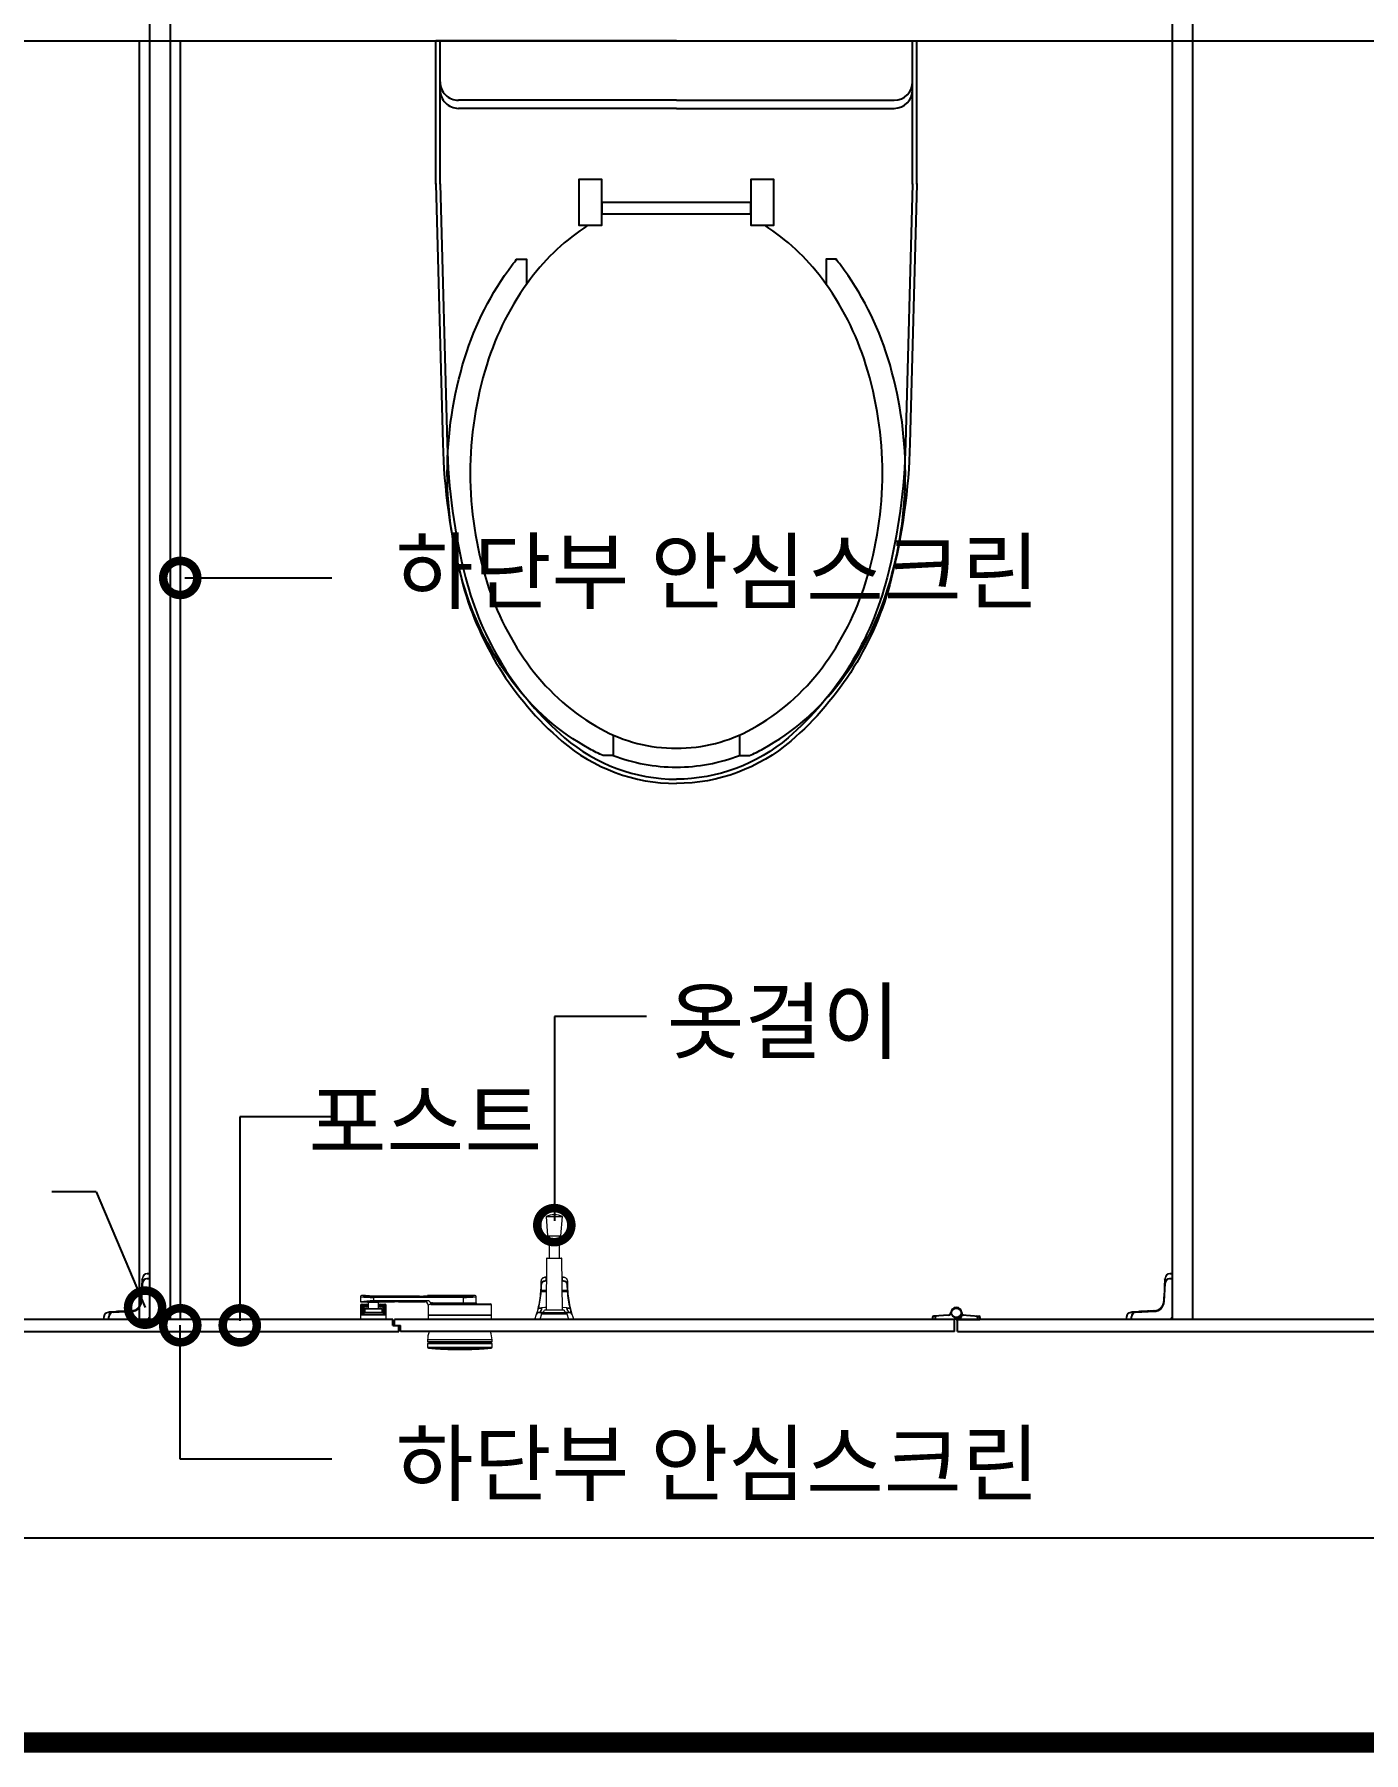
# Model space of a CAD drawing. Extents: x -256 to 8104, y -176 to 5714.
# Drawn here: x 3159 to 3809, y 2764 to 3604 of the extents above; entities that cross this region are included whole.
import ezdxf
from ezdxf.enums import TextEntityAlignment as Align

# ---------------------------------------------------------------- set-up
doc = ezdxf.new("R2010")
doc.units = 0
doc.header["$LTSCALE"] = 30
doc.layers.get('0').update_dxf_attribs({"linetype": 'CONTINUOUS'})
for name, color, linetype in [('0_toilet', 6, 'CONTINUOUS'), ('HAT', 8, 'CONTINUOUS'), ('경첩', 4, 'CONTINUOUS'), ('문자', 3, 'CONTINUOUS'), ('부자재', 4, 'CONTINUOUS'), ('옷걸이', 4, 'CONTINUOUS'), ('잠금쇠(회전형)', 4, 'CONTINUOUS'), ('치수', 1, 'CONTINUOUS'), ('해치', 8, 'CONTINUOUS')]:
    doc.layers.add(name, color=color, linetype=linetype)
doc.styles.add('돋움', font='malgun.ttf')

# ---------------------------------------------------------------- blocks, each defined once
blk = doc.blocks.new('_DOTSMALL')
at = {"color": 0, "linetype": 'ByBlock', "const_width": 0.5}
blk.add_lwpolyline([(-0.0625, 0, 1), (0.0625, 0, 1)], format="xyb", close=True, dxfattribs=at)
blk = doc.blocks.new('A$C63EC304E')
at = {"layer": '치수', "color": 1, "xscale": 2.5, "yscale": 2.5, "zscale": 2.5, "rotation": 234.3098741996962}
blk.add_blockref('_DOTSMALL', (0.312, 0.312), dxfattribs=at)
blk = doc.blocks.new('A$C2BC9653E')
at = {"layer": '치수', "xscale": 0.3333333333333333, "yscale": 0.3333333333333333, "zscale": 0.3333333333333333}
blk.add_blockref('A$C63EC304E', (0, 0), dxfattribs=at)
blk = doc.blocks.new('A$C7FC71301')
at = {"layer": '치수', "rotation": 180}
blk.add_blockref('A$C2BC9653E', (0.208, 0.208), dxfattribs=at)
blk = doc.blocks.new('A$C4A20372B')
at = {"layer": '치수'}
blk.add_blockref('A$C7FC71301', (0, 0), dxfattribs=at)
blk = doc.blocks.new('A$C566469F5')
at = {"layer": '치수'}
blk.add_blockref('A$C4A20372B', (0, 0), dxfattribs=at)
blk = doc.blocks.new('A$C7E317CD4')
at = {"layer": '해치', "xscale": 2, "yscale": 2, "zscale": 2}
blk.add_blockref('A$C566469F5', (0, 0), dxfattribs=at)
blk = doc.blocks.new('A$C601D7F27')
at = {"layer": '치수'}
blk.add_blockref('A$C7E317CD4', (0, 0), dxfattribs=at)
blk = doc.blocks.new('A$C38802C08')
at = {"layer": '치수'}
blk.add_blockref('A$C601D7F27', (0, 0), dxfattribs=at)
blk = doc.blocks.new('A$C10E41893')
at = {"layer": '부자재'}
for p, q in [((6.5, 0), (6.5, 196)), ((123.3, 196), (6.5, 196)), ((123.3, 192.5), (6.5, 192.5)), ((54.8, 0), (54.8, 177.5)), ((61.4, 0), (61.4, 177.5)), ((6.5, 0), (6.5, -196)), ((54.8, 0), (54.8, -177.5)), ((61.4, 0), (61.4, -177.5)), ((123.3, -192.5), (6.5, -192.5)), ((123.3, -196), (6.5, -196))]:
    blk.add_line(p, q, dxfattribs=at)
for points in [[(122.7, 196, -0.012538), (123.3, 196), (334.6, 190.3, -0.055395), (444.7, 175.1, -0.154276), (576.9, 93.3, -0.179504), (611.5, 0, -0.179504)], [(122.8, 192.5, -0.012538), (123.2, 192.5), (334.5, 186.8, -0.055395), (443.8, 171.7, -0.154276), (574.3, 91, -0.179504), (608, 0, -0.179504)], [(572, 51.4), (588.8, 51.4), (588.8, 59.6, 0.021185), (583.3, 70.7, 0.106084), (528.4, 133.7, 0.085733), (452.6, 172.4, 0.075373), (358.7, 186.6, 0.075373), (264.8, 172.4, 0.085733), (189, 133.7, 0.007337), (184.4, 130.1), (184.4, 122), (204.7, 122)], [(156.7, -72, 0.089162), (200.2, -118.7, 0.085733), (270.3, -154.5, 0.075373), (358.7, -167.9, 0.075373), (447.1, -154.5, 0.085733), (517.2, -118.7, 0.106084), (567, -61.6, 0.126931), (582.8, 0, 0.126931), (567, 61.6, 0.106084), (517.2, 118.7, 0.085733), (447.1, 154.5, 0.075373), (358.7, 167.9, 0.075373), (270.3, 154.5, 0.085733), (200.2, 118.7, 0.089162), (156.7, 72)], [(588.8, -51.4, 0.090214), (598.2, 0, 0.090214), (588.8, 51.4, 0.106084)], [(122.7, -196, 0.012538), (123.3, -196), (334.6, -190.3, 0.055395), (444.7, -175.1, 0.154276), (576.9, -93.3, 0.179504), (611.5, 0, 0.179504)], [(122.8, -192.5, 0.012538), (123.2, -192.5), (334.5, -186.8, 0.055395), (443.8, -171.7, 0.154276), (574.3, -91, 0.179504), (608, 0, 0.179504)], [(572, -51.4), (588.8, -51.4), (588.8, -59.6, -0.021185), (583.3, -70.7, -0.106084), (528.4, -133.7, -0.085733), (452.6, -172.4, -0.075373), (358.7, -186.6, -0.075373), (264.8, -172.4, -0.085733), (189, -133.7, -0.007337), (184.4, -130.1), (184.4, -122), (204.7, -122)]]:
    blk.add_lwpolyline(points, format="xyb", dxfattribs=at)
blk.add_lwpolyline([(138, -60.8), (119.3, -60.8), (119.3, -79.5), (156.7, -79.5), (156.7, -60.8), (138, -60.8), (147.3, -60.8), (147.3, 60.8), (138, 60.8), (156.7, 60.8), (156.7, 79.5), (119.3, 79.5), (119.3, 60.8), (138, 60.8), (138, -60.8), (119.3, -60.8)], dxfattribs=at)
for centre, start, end in [((39.8, 177.5), 0, 90), ((46.4, 177.5), 0, 90), ((39.8, -177.5), 270, 0), ((46.4, -177.5), 270, 0)]:
    blk.add_arc(centre, 15, start, end, dxfattribs=at)
blk = doc.blocks.new('AURA_23', base_point=(28321.48, -6824.24))
blk.add_line((31041.71, -3223.18), (32541.71, -3223.18))
at = {"color": 2}
for p, q in [((31531.71, -3223.18), (31531.71, -3848.18)), ((31551.71, -3223.18), (31551.71, -3848.18))]:
    blk.add_line(p, q, dxfattribs=at)
at = {"color": 8}
blk.add_line((30805.64, -3954.99), (32768.22, -3954.99), dxfattribs=at)
at = {"color": 8, "const_width": 10}
blk.add_lwpolyline([(28368.91, -4054.99), (34153.46, -4054.99)], dxfattribs=at)
at = {"layer": '0_toilet'}
for p, q in [((31536.71, -3123.18), (31536.71, -3848.18)), ((31546.71, -3123.18), (31546.71, -3848.18)), ((32036.66, -3123.18), (32036.66, -3848.18)), ((32046.76, -3848.19), (32046.76, -3123.19)), ((31655.64, -3848.18), (31431.71, -3848.18)), ((31431.71, -3854.18), (31658.64, -3854.18)), ((31655.64, -3851.18), (31655.64, -3848.18)), ((31655.64, -3851.18), (31659.39, -3851.18)), ((31930.21, -3848.18), (31656.39, -3848.18)), ((31656.39, -3851.18), (31656.39, -3848.18)), ((31658.64, -3854.18), (31658.64, -3851.18)), ((31659.39, -3854.18), (31659.39, -3851.18)), ((31930.21, -3854.18), (31659.39, -3854.18)), ((31930.21, -3854.18), (31930.21, -3848.18)), ((32160.69, -3848.18), (31931.71, -3848.18)), ((31931.71, -3854.18), (31931.71, -3848.18)), ((31931.71, -3854.18), (32163.69, -3854.18))]:
    blk.add_line(p, q, dxfattribs=at)
at = {"layer": '경첩', "color": 4, "linetype": 'Continuous', "lineweight": 15}
for p, q in [((31533.1, -3830.42), (31532.68, -3839.39)), ((31532.92, -3829.01), (31532.79, -3831.71)), ((31532.92, -3829.01), (31533.16, -3829.25)), ((31532.93, -3839.41), (31533.35, -3830.43)), ((31533.03, -3828.42), (31533.19, -3828.58)), ((31533.22, -3827.92), (31533.1, -3830.42)), ((31533.4, -3829.38), (31533.47, -3827.93)), ((31535.45, -3828.18), (31535.45, -3828.43)), ((31536.71, -3828.18), (31535.45, -3828.18)), ((31535.45, -3828.43), (31536.71, -3828.43)), ((31535.46, -3828.18), (31535.46, -3828.08)), ((31535.46, -3828.08), (31536.71, -3828.08)), ((31535.57, -3825.93), (31535.57, -3825.68)), ((31536.71, -3825.68), (31535.57, -3825.68)), ((31535.57, -3825.93), (31536.71, -3825.93)), ((31536.71, -3825.93), (31536.71, -3825.68)), ((31536.71, -3828.08), (31536.71, -3825.93)), ((31536.71, -3828.43), (31536.71, -3828.18)), ((31536.71, -3828.43), (31536.71, -3846.68)), ((32033.05, -3830.42), (32032.63, -3839.39)), ((32032.87, -3829.01), (32032.74, -3831.71)), ((32032.87, -3829.01), (32033.11, -3829.25)), ((32032.88, -3839.41), (32033.3, -3830.43)), ((32032.98, -3828.42), (32033.14, -3828.58)), ((32033.17, -3827.92), (32033.05, -3830.42)), ((32033.35, -3829.38), (32033.42, -3827.93)), ((32035.4, -3828.18), (32035.4, -3828.43)), ((32036.66, -3828.18), (32035.4, -3828.18)), ((32035.4, -3828.43), (32036.66, -3828.43)), ((32035.41, -3828.18), (32035.41, -3828.08)), ((32035.41, -3828.08), (32036.66, -3828.08)), ((32035.52, -3825.93), (32035.52, -3825.68)), ((32036.66, -3825.68), (32035.52, -3825.68)), ((32035.52, -3825.93), (32036.66, -3825.93)), ((32036.66, -3825.93), (32036.66, -3825.68)), ((32036.66, -3828.08), (32036.66, -3825.93)), ((32036.66, -3828.43), (32036.66, -3828.18)), ((32036.66, -3828.43), (32036.66, -3846.68)), ((31532.46, -3838.74), (31532.43, -3839.38)), ((31532.47, -3838.64), (31532.46, -3838.74)), ((31532.46, -3838.74), (31532.7, -3838.97)), ((31532.48, -3838.3), (31532.47, -3838.64)), ((31532.47, -3838.64), (31532.71, -3838.87)), ((31532.49, -3838.2), (31532.48, -3838.3)), ((31532.48, -3838.3), (31532.72, -3838.54)), ((31532.53, -3837.28), (31532.49, -3838.2)), ((31532.49, -3838.2), (31532.73, -3838.44)), ((31532.53, -3837.28), (31532.77, -3837.52)), ((31532.56, -3836.62), (31532.54, -3837.04)), ((31532.54, -3837.04), (31532.78, -3837.28)), ((31532.7, -3833.74), (31532.56, -3836.61)), ((31532.56, -3836.61), (31532.8, -3836.85)), ((31532.56, -3836.62), (31532.8, -3836.86)), ((31532.7, -3833.74), (31532.94, -3833.98)), ((31532.75, -3832.73), (31532.71, -3833.4)), ((31532.71, -3833.4), (31532.95, -3833.64)), ((31532.75, -3832.73), (31532.99, -3832.97)), ((31532.76, -3832.39), (31533, -3832.63)), ((31532.79, -3831.71), (31533.03, -3831.95)), ((32032.41, -3838.74), (32032.38, -3839.38)), ((32032.42, -3838.64), (32032.41, -3838.74)), ((32032.41, -3838.74), (32032.65, -3838.97)), ((32032.43, -3838.3), (32032.42, -3838.64)), ((32032.42, -3838.64), (32032.66, -3838.87)), ((32032.44, -3838.2), (32032.43, -3838.3)), ((32032.43, -3838.3), (32032.67, -3838.54)), ((32032.48, -3837.28), (32032.44, -3838.2)), ((32032.44, -3838.2), (32032.68, -3838.44)), ((32032.48, -3837.28), (32032.72, -3837.52)), ((32032.51, -3836.62), (32032.49, -3837.04)), ((32032.49, -3837.04), (32032.73, -3837.28)), ((32032.65, -3833.74), (32032.51, -3836.61)), ((32032.51, -3836.61), (32032.75, -3836.85)), ((32032.51, -3836.62), (32032.75, -3836.86)), ((32032.65, -3833.74), (32032.89, -3833.98)), ((32032.7, -3832.73), (32032.66, -3833.4)), ((32032.66, -3833.4), (32032.9, -3833.64)), ((32032.7, -3832.73), (32032.94, -3832.97)), ((32032.71, -3832.39), (32032.95, -3832.63)), ((32032.74, -3831.71), (32032.98, -3831.95)), ((31514.46, -3847.04), (31514.21, -3847.04)), ((31514.21, -3847.04), (31514.21, -3848.18)), ((31514.46, -3848.18), (31514.46, -3847.04)), ((31518.95, -3844.58), (31516.45, -3844.69)), ((31516.46, -3844.94), (31517.91, -3844.88)), ((31516.61, -3848.18), (31516.61, -3846.93)), ((31516.61, -3846.93), (31516.71, -3846.93)), ((31516.71, -3846.92), (31516.96, -3846.92)), ((31516.71, -3846.92), (31516.71, -3848.18)), ((31516.94, -3844.5), (31517.03, -3844.42)), ((31516.94, -3844.5), (31517.11, -3844.66)), ((31516.96, -3848.18), (31516.96, -3846.92)), ((31520.24, -3844.27), (31517.03, -3844.42)), ((31527.92, -3844.15), (31518.95, -3844.58)), ((31518.96, -3844.83), (31527.93, -3844.4)), ((31520.24, -3844.27), (31520.48, -3844.5)), ((31520.92, -3844.23), (31521.16, -3844.47)), ((31521.26, -3844.22), (31521.49, -3844.46)), ((31524.63, -3844.06), (31521.93, -3844.19)), ((31521.93, -3844.19), (31522.17, -3844.42)), ((31524.63, -3844.06), (31524.87, -3844.3)), ((31525.31, -3844.03), (31525.55, -3844.27)), ((31525.64, -3844.01), (31525.88, -3844.25)), ((31527.67, -3843.92), (31526.32, -3843.98)), ((31526.32, -3843.98), (31526.56, -3844.22)), ((31527.91, -3843.9), (31527.67, -3843.92)), ((31527.67, -3843.92), (31527.91, -3844.15)), ((31528.92, -3843.75), (31529.12, -3843.95)), ((31529.45, -3843.57), (31529.64, -3843.76)), ((31529.69, -3843.46), (31529.88, -3843.65)), ((31530.16, -3843.22), (31530.34, -3843.4)), ((31530.37, -3843.08), (31530.55, -3843.26)), ((31531.46, -3842.05), (31531.64, -3842.22)), ((31531.61, -3841.84), (31531.79, -3842.02)), ((31531.87, -3841.4), (31532.06, -3841.59)), ((31531.99, -3841.17), (31532.18, -3841.35)), ((31532.16, -3840.77), (31532.35, -3840.96)), ((31532.51, -3840.45), (31532.31, -3840.24)), ((31532.31, -3840.24), (31532.52, -3840.45)), ((31532.38, -3839.87), (31532.6, -3840.09)), ((31532.41, -3839.65), (31532.64, -3839.87)), ((32014.41, -3847.04), (32014.16, -3847.04)), ((32014.16, -3847.04), (32014.16, -3848.18)), ((32014.41, -3848.18), (32014.41, -3847.04)), ((32018.9, -3844.58), (32016.4, -3844.69)), ((32016.41, -3844.94), (32017.86, -3844.88)), ((32016.56, -3848.18), (32016.56, -3846.93)), ((32016.56, -3846.93), (32016.66, -3846.93)), ((32016.66, -3846.92), (32016.91, -3846.92)), ((32016.66, -3846.92), (32016.66, -3848.18)), ((32016.89, -3844.5), (32016.98, -3844.42)), ((32016.89, -3844.5), (32017.06, -3844.66)), ((32016.91, -3848.18), (32016.91, -3846.92)), ((32020.19, -3844.27), (32016.98, -3844.42)), ((32027.87, -3844.15), (32018.9, -3844.58)), ((32018.91, -3844.83), (32027.88, -3844.4)), ((32020.19, -3844.27), (32020.43, -3844.5)), ((32020.87, -3844.23), (32021.11, -3844.47)), ((32021.21, -3844.22), (32021.44, -3844.46)), ((32024.58, -3844.06), (32021.88, -3844.19)), ((32021.88, -3844.19), (32022.12, -3844.42)), ((32024.58, -3844.06), (32024.82, -3844.3)), ((32025.26, -3844.03), (32025.5, -3844.27)), ((32025.59, -3844.01), (32025.83, -3844.25)), ((32027.62, -3843.92), (32026.27, -3843.98)), ((32026.27, -3843.98), (32026.51, -3844.22)), ((32027.86, -3843.9), (32027.62, -3843.92)), ((32027.62, -3843.92), (32027.86, -3844.15)), ((32028.87, -3843.75), (32029.07, -3843.95)), ((32029.4, -3843.57), (32029.59, -3843.76)), ((32029.64, -3843.46), (32029.83, -3843.65)), ((32030.11, -3843.22), (32030.29, -3843.4)), ((32030.32, -3843.08), (32030.5, -3843.26)), ((32031.41, -3842.05), (32031.59, -3842.22)), ((32031.56, -3841.84), (32031.74, -3842.02)), ((32031.82, -3841.4), (32032.01, -3841.59)), ((32031.94, -3841.17), (32032.13, -3841.35)), ((32032.11, -3840.77), (32032.3, -3840.96)), ((32032.46, -3840.45), (32032.26, -3840.24)), ((32032.26, -3840.24), (32032.47, -3840.45)), ((32032.33, -3839.87), (32032.55, -3840.09)), ((32032.36, -3839.65), (32032.59, -3839.87)), ((31514.21, -3848.18), (31514.46, -3848.18)), ((31514.46, -3848.18), (31516.61, -3848.18)), ((31516.71, -3848.18), (31516.96, -3848.18)), ((31535.21, -3848.18), (31516.96, -3848.18)), ((32014.16, -3848.18), (32014.41, -3848.18)), ((32014.41, -3848.18), (32016.56, -3848.18)), ((32016.66, -3848.18), (32016.91, -3848.18)), ((32035.16, -3848.18), (32016.91, -3848.18))]:
    blk.add_line(p, q, dxfattribs=at)
at = {"layer": '경첩', "color": 4, "linetype": 'Continuous', "lineweight": 15, "flags": 128}
for points in [[(31532.95, -3828.5), (31532.94, -3828.61), (31532.93, -3828.73), (31532.93, -3828.87), (31532.92, -3829.01)], [(31532.95, -3828.5), (31532.96, -3828.48), (31532.98, -3828.47), (31533, -3828.45), (31533.01, -3828.44), (31533.02, -3828.43), (31533.03, -3828.42), (31533.03, -3828.42), (31533.03, -3828.42)], [(31533.1, -3830.42), (31533.11, -3830.42), (31533.12, -3830.42), (31533.15, -3830.42), (31533.18, -3830.42), (31533.22, -3830.43), (31533.26, -3830.43), (31533.31, -3830.43), (31533.35, -3830.43)], [(31533.47, -3827.93), (31533.42, -3827.93), (31533.38, -3827.93), (31533.33, -3827.93), (31533.3, -3827.92), (31533.26, -3827.92), (31533.24, -3827.92), (31533.23, -3827.92), (31533.22, -3827.92)], [(32032.9, -3828.5), (32032.89, -3828.61), (32032.88, -3828.73), (32032.88, -3828.87), (32032.87, -3829.01)], [(32032.9, -3828.5), (32032.91, -3828.48), (32032.93, -3828.47), (32032.95, -3828.45), (32032.96, -3828.44), (32032.97, -3828.43), (32032.98, -3828.42), (32032.98, -3828.42), (32032.98, -3828.42)], [(32033.05, -3830.42), (32033.06, -3830.42), (32033.07, -3830.42), (32033.1, -3830.42), (32033.13, -3830.42), (32033.17, -3830.43), (32033.21, -3830.43), (32033.26, -3830.43), (32033.3, -3830.43)], [(32033.42, -3827.93), (32033.37, -3827.93), (32033.33, -3827.93), (32033.28, -3827.93), (32033.25, -3827.92), (32033.21, -3827.92), (32033.19, -3827.92), (32033.18, -3827.92), (32033.17, -3827.92)], [(31532.54, -3837.04), (31532.54, -3837.11), (31532.54, -3837.19), (31532.53, -3837.28)], [(31532.56, -3836.61), (31532.56, -3836.61), (31532.56, -3836.62)], [(31532.79, -3831.71), (31532.79, -3831.85), (31532.78, -3831.97), (31532.78, -3832.09), (31532.77, -3832.19), (31532.77, -3832.28), (31532.76, -3832.34), (31532.76, -3832.38), (31532.76, -3832.39)], [(32032.49, -3837.04), (32032.49, -3837.11), (32032.49, -3837.19), (32032.48, -3837.28)], [(32032.51, -3836.61), (32032.51, -3836.61), (32032.51, -3836.62)], [(32032.74, -3831.71), (32032.74, -3831.85), (32032.73, -3831.97), (32032.73, -3832.09), (32032.72, -3832.19), (32032.72, -3832.28), (32032.71, -3832.34), (32032.71, -3832.38), (32032.71, -3832.39)], [(31516.46, -3844.94), (31516.46, -3844.9), (31516.46, -3844.85), (31516.46, -3844.81), (31516.45, -3844.77), (31516.45, -3844.74), (31516.45, -3844.71), (31516.45, -3844.7), (31516.45, -3844.69)], [(31518.95, -3844.58), (31518.95, -3844.58), (31518.95, -3844.6), (31518.95, -3844.62), (31518.95, -3844.65), (31518.96, -3844.69), (31518.96, -3844.73), (31518.96, -3844.78), (31518.96, -3844.83)], [(31520.92, -3844.23), (31520.9, -3844.23), (31520.87, -3844.24), (31520.8, -3844.24), (31520.72, -3844.24), (31520.62, -3844.25), (31520.5, -3844.25), (31520.37, -3844.26), (31520.24, -3844.27)], [(31521.93, -3844.19), (31521.81, -3844.19), (31521.7, -3844.2), (31521.59, -3844.2), (31521.5, -3844.21), (31521.41, -3844.21), (31521.35, -3844.21), (31521.3, -3844.22), (31521.27, -3844.22), (31521.26, -3844.22)], [(31525.31, -3844.03), (31525.29, -3844.03), (31525.26, -3844.03), (31525.19, -3844.03), (31525.11, -3844.04), (31525.01, -3844.04), (31524.89, -3844.05), (31524.76, -3844.05), (31524.63, -3844.06)], [(31526.32, -3843.98), (31526.19, -3843.99), (31526.06, -3843.99), (31525.95, -3844), (31525.84, -3844), (31525.76, -3844.01), (31525.7, -3844.01), (31525.66, -3844.01), (31525.64, -3844.01)], [(31527.92, -3844.15), (31527.92, -3844.16), (31527.92, -3844.17), (31527.93, -3844.2), (31527.93, -3844.23), (31527.93, -3844.26), (31527.93, -3844.31), (31527.93, -3844.35), (31527.93, -3844.4)], [(31532.31, -3840.24), (31532.31, -3840.24), (31532.31, -3840.24)], [(31532.41, -3839.65), (31532.39, -3839.81), (31532.38, -3839.87)], [(31532.68, -3839.39), (31532.69, -3839.39), (31532.7, -3839.4), (31532.72, -3839.4), (31532.76, -3839.4), (31532.79, -3839.4), (31532.84, -3839.4), (31532.88, -3839.4), (31532.93, -3839.41)], [(32016.41, -3844.94), (32016.41, -3844.9), (32016.41, -3844.85), (32016.41, -3844.81), (32016.4, -3844.77), (32016.4, -3844.74), (32016.4, -3844.71), (32016.4, -3844.7), (32016.4, -3844.69)], [(32018.9, -3844.58), (32018.9, -3844.58), (32018.9, -3844.6), (32018.9, -3844.62), (32018.9, -3844.65), (32018.91, -3844.69), (32018.91, -3844.73), (32018.91, -3844.78), (32018.91, -3844.83)], [(32020.87, -3844.23), (32020.85, -3844.23), (32020.82, -3844.24), (32020.75, -3844.24), (32020.67, -3844.24), (32020.57, -3844.25), (32020.45, -3844.25), (32020.32, -3844.26), (32020.19, -3844.27)], [(32021.88, -3844.19), (32021.76, -3844.19), (32021.65, -3844.2), (32021.54, -3844.2), (32021.45, -3844.21), (32021.36, -3844.21), (32021.3, -3844.21), (32021.25, -3844.22), (32021.22, -3844.22), (32021.21, -3844.22)], [(32025.26, -3844.03), (32025.24, -3844.03), (32025.21, -3844.03), (32025.14, -3844.03), (32025.06, -3844.04), (32024.96, -3844.04), (32024.84, -3844.05), (32024.71, -3844.05), (32024.58, -3844.06)], [(32026.27, -3843.98), (32026.14, -3843.99), (32026.01, -3843.99), (32025.9, -3844), (32025.79, -3844), (32025.71, -3844.01), (32025.65, -3844.01), (32025.61, -3844.01), (32025.59, -3844.01)], [(32027.87, -3844.15), (32027.87, -3844.16), (32027.87, -3844.17), (32027.88, -3844.2), (32027.88, -3844.23), (32027.88, -3844.26), (32027.88, -3844.31), (32027.88, -3844.35), (32027.88, -3844.4)], [(32032.26, -3840.24), (32032.26, -3840.24), (32032.26, -3840.24)], [(32032.36, -3839.65), (32032.34, -3839.81), (32032.33, -3839.87)], [(32032.63, -3839.39), (32032.64, -3839.39), (32032.65, -3839.4), (32032.67, -3839.4), (32032.71, -3839.4), (32032.74, -3839.4), (32032.79, -3839.4), (32032.83, -3839.4), (32032.88, -3839.41)]]:
    blk.add_lwpolyline(points, dxfattribs=at)
at = {"layer": '경첩', "color": 4, "linetype": 'Continuous', "lineweight": 15}
for centre, radius, start, end in [((31535.45, -3830.53), 2.35, 90, 177.30166), ((31535.57, -3828.03), 2.35, 90, 177.30166), ((31535.45, -3830.53), 2.1, 90, 177.30166), ((31535.57, -3828.03), 2.1, 90, 177.30166), ((32035.4, -3830.53), 2.35, 90, 177.30166), ((32035.52, -3828.03), 2.35, 90, 177.30166), ((32035.4, -3830.53), 2.1, 90, 177.30166), ((32035.52, -3828.03), 2.1, 90, 177.30166), ((31516.56, -3847.04), 2.35, 92.69834, 180), ((31516.56, -3847.04), 2.1, 92.69834, 180), ((31519.06, -3846.92), 2.35, 92.69834, 180), ((31519.06, -3846.92), 2.1, 92.69834, 180), ((31527.69, -3839.16), 4.75, 272.69834, 285), ((31527.69, -3839.16), 5, 272.69834, 357.30166), ((31527.69, -3839.16), 5.25, 272.69834, 357.30166), ((31527.69, -3839.16), 4.75, 284.99982, 291.75061), ((31527.69, -3839.16), 4.75, 294.99481, 301.29977), ((31527.69, -3839.16), 4.75, 301.29911, 304.38581), ((31527.69, -3839.16), 4.75, 304.38489, 322.56084), ((31527.69, -3839.16), 4.75, 322.56123, 325.61449), ((31527.69, -3839.16), 4.75, 325.61511, 331.82645), ((31527.69, -3839.16), 4.75, 335.00519, 340.23398), ((31527.69, -3839.16), 4.75, 340.23398, 346.75686), ((31527.69, -3839.16), 4.75, 346.83767, 351.3944), ((31527.69, -3839.16), 4.75, 354.09118, 357.30166), ((31535.21, -3846.68), 1.5, 270, 0), ((32016.51, -3847.04), 2.35, 92.69834, 180), ((32016.51, -3847.04), 2.1, 92.69834, 180), ((32019.01, -3846.92), 2.35, 92.69834, 180), ((32019.01, -3846.92), 2.1, 92.69834, 180), ((32027.64, -3839.16), 4.75, 272.69834, 285), ((32027.64, -3839.16), 5, 272.69834, 357.30166), ((32027.64, -3839.16), 5.25, 272.69834, 357.30166), ((32027.64, -3839.16), 4.75, 284.99982, 291.75061), ((32027.64, -3839.16), 4.75, 294.99481, 301.29977), ((32027.64, -3839.16), 4.75, 301.29911, 304.38581), ((32027.64, -3839.16), 4.75, 304.38489, 322.56084), ((32027.64, -3839.16), 4.75, 322.56123, 325.61449), ((32027.64, -3839.16), 4.75, 325.61511, 331.82645), ((32027.64, -3839.16), 4.75, 335.00519, 340.23398), ((32027.64, -3839.16), 4.75, 340.23398, 346.75686), ((32027.64, -3839.16), 4.75, 346.83767, 351.3944), ((32027.64, -3839.16), 4.75, 354.09118, 357.30166), ((32035.16, -3846.68), 1.5, 270, 0)]:
    blk.add_arc(centre, radius, start, end, dxfattribs=at)
at = {"layer": '부자재'}
for p, q in [((31919.52, -3847.26), (31919.52, -3848.18)), ((31927.27, -3846.1), (31920.06, -3846.6)), ((31920.77, -3847.09), (31920.77, -3848.18)), ((31933.97, -3846.02), (31942.13, -3846.6)), ((31941.44, -3847.09), (31941.44, -3848.18)), ((31942.69, -3847.26), (31942.69, -3848.18)), ((31930.17, -3848.18), (31919.52, -3848.18)), ((31930.98, -3847.63), (31930.98, -3848.43)), ((31931.23, -3848.43), (31930.98, -3848.43)), ((31931.23, -3847.63), (31931.23, -3848.43)), ((31931.7, -3848.14), (31931.7, -3848.18)), ((31931.7, -3848.18), (31942.69, -3848.18))]:
    blk.add_line(p, q, dxfattribs=at)
at = {"layer": '부자재', "color": 1}
blk.add_circle((31931.11, -3844.97), 2.34, dxfattribs=at)
at = {"layer": '부자재'}
for centre, radius, start, end in [((31920.22, -3847.28), 0.7, 101.7765, 181.67124), ((31921.62, -3847.33), 0.884, 113.40773, 164.5497), ((31927.2, -3844.8), 1.29, 272.92313, 352.47243), ((31931.11, -3844.97), 2.62, 270, 180), ((31931.2, -3845.32), 2.86, 280.08401, 345.97919), ((31935.01, -3844.8), 1.29, 187.52757, 267.07687), ((31940.59, -3847.33), 0.884, 15.4503, 67.30044), ((31941.99, -3847.28), 0.7, 358.32876, 78.2235), ((31931.46, -3849.21), 1.65, 102.52675, 141.54753), ((31930.75, -3849.21), 1.65, 43.10029, 77.47325)]:
    blk.add_arc(centre, radius, start, end, dxfattribs=at)
at = {"layer": '옷걸이', "lineweight": 15}
for p, q in [((31730.57, -3797.83), (31731.32, -3807.33)), ((31730.57, -3797.83), (31738.57, -3797.83)), ((31737.82, -3807.33), (31738.57, -3797.83)), ((31731.32, -3807.33), (31737.82, -3807.33)), ((31732.07, -3807.33), (31732.07, -3818.18)), ((31737.07, -3818.18), (31737.07, -3807.33)), ((31730.82, -3818.43), (31730.6, -3843.68)), ((31738.32, -3818.43), (31730.82, -3818.43)), ((31731.07, -3818.18), (31734.57, -3818.18)), ((31734.57, -3818.18), (31738.07, -3818.18)), ((31738.54, -3843.68), (31738.32, -3818.43)), ((31730.74, -3827.55), (31730.64, -3827.55)), ((31730.64, -3827.55), (31730.64, -3827.64)), ((31730.74, -3827.64), (31730.64, -3827.64)), ((31730.65, -3829.17), (31730.65, -3829.52)), ((31730.65, -3829.17), (31730.73, -3829.17)), ((31730.72, -3829.52), (31730.65, -3829.52)), ((31738.5, -3827.55), (31738.4, -3827.55)), ((31738.5, -3827.64), (31738.4, -3827.64)), ((31738.41, -3829.17), (31738.49, -3829.17)), ((31738.49, -3829.52), (31738.42, -3829.52)), ((31738.49, -3829.17), (31738.49, -3829.52)), ((31738.5, -3827.55), (31738.5, -3827.64)), ((31730.68, -3834.65), (31728.23, -3834.65)), ((31728.3, -3833.88), (31730.69, -3833.88)), ((31738.45, -3833.88), (31740.84, -3833.88)), ((31740.91, -3834.65), (31738.46, -3834.65)), ((31725.07, -3848.18), (31725.91, -3845.61)), ((31725.91, -3845.61), (31725.92, -3845.61)), ((31725.92, -3845.61), (31725.92, -3845.61)), ((31726.9, -3844.82), (31726.79, -3844.85)), ((31726.87, -3844.92), (31726.86, -3844.93)), ((31742.28, -3844.92), (31726.87, -3844.92)), ((31728.31, -3842.78), (31726.88, -3842.78)), ((31728.31, -3842.79), (31726.88, -3842.79)), ((31728.28, -3845.63), (31727.45, -3848.18)), ((31728.25, -3843.33), (31728.32, -3842.75)), ((31728.28, -3845.63), (31728.28, -3844.95)), ((31728.28, -3844.95), (31740.86, -3844.95)), ((31740.86, -3845.63), (31728.28, -3845.63)), ((31739.35, -3843.68), (31729.8, -3843.68)), ((31740.83, -3842.75), (31740.89, -3843.32)), ((31742.26, -3842.78), (31740.83, -3842.78)), ((31742.26, -3842.79), (31740.83, -3842.79)), ((31740.86, -3845.63), (31740.86, -3844.95)), ((31741.7, -3848.18), (31740.86, -3845.63)), ((31742.34, -3844.85), (31742.24, -3844.82)), ((31742.28, -3844.93), (31742.28, -3844.92)), ((31742.39, -3844.85), (31742.3, -3844.83)), ((31743.22, -3845.61), (31743.23, -3845.61)), ((31743.23, -3845.61), (31744.07, -3848.18)), ((31743.23, -3845.61), (31743.23, -3845.61)), ((31727.45, -3848.18), (31725.07, -3848.18)), ((31741.7, -3848.18), (31727.45, -3848.18)), ((31744.07, -3848.18), (31741.7, -3848.18))]:
    blk.add_line(p, q, dxfattribs=at)
at = {"layer": '옷걸이', "lineweight": 15, "flags": 128}
for points in [[(31730.64, -3827.55), (31730.59, -3827.55), (31730.26, -3827.57), (31729.93, -3827.62), (31729.61, -3827.7), (31729.32, -3827.8), (31729.04, -3827.94), (31728.79, -3828.09), (31728.58, -3828.28), (31728.4, -3828.48), (31728.27, -3828.7), (31728.18, -3828.93), (31728.14, -3829.16), (31728.15, -3829.2)], [(31730.64, -3827.64), (31730.22, -3827.66), (31729.81, -3827.73), (31729.43, -3827.84), (31729.08, -3827.99), (31728.77, -3828.18), (31728.52, -3828.4), (31728.33, -3828.64), (31728.2, -3828.89), (31728.14, -3829.22), (31728.14, -3829.27)], [(31728.15, -3830.77), (31728.19, -3830.5), (31728.3, -3830.24), (31728.47, -3829.99), (31728.71, -3829.77), (31729, -3829.57), (31729.34, -3829.41), (31729.71, -3829.29), (31730.11, -3829.21), (31730.65, -3829.17)], [(31730.65, -3829.52), (31730.17, -3829.56), (31729.81, -3829.63), (31729.47, -3829.74), (31729.16, -3829.88), (31728.9, -3830.06), (31728.69, -3830.26), (31728.53, -3830.48), (31728.44, -3830.72), (31728.4, -3830.96)], [(31738.49, -3829.17), (31738.91, -3829.19), (31739.32, -3829.26), (31739.7, -3829.37), (31740.05, -3829.52), (31740.36, -3829.71), (31740.61, -3829.92), (31740.8, -3830.16), (31740.93, -3830.42), (31740.99, -3830.77)], [(31740.74, -3830.96), (31740.68, -3830.65), (31740.57, -3830.42), (31740.4, -3830.2), (31740.17, -3830.01), (31739.89, -3829.84), (31739.58, -3829.7), (31739.23, -3829.6), (31738.87, -3829.54), (31738.49, -3829.52)], [(31741, -3829.26), (31741, -3829.25), (31740.98, -3829.02), (31740.91, -3828.8), (31740.81, -3828.59), (31740.66, -3828.38), (31740.47, -3828.2), (31740.25, -3828.03), (31740, -3827.88), (31739.71, -3827.76), (31739.41, -3827.66), (31739.09, -3827.59), (31738.76, -3827.56), (31738.5, -3827.55)], [(31741, -3829.27), (31740.97, -3829), (31740.87, -3828.74), (31740.7, -3828.49), (31740.47, -3828.26), (31740.19, -3828.06), (31739.85, -3827.9), (31739.48, -3827.77), (31739.08, -3827.68), (31738.58, -3827.64), (31738.5, -3827.64)], [(31727.98, -3834.63), (31727.99, -3834.63), (31728, -3834.63), (31728.03, -3834.63), (31728.06, -3834.63), (31728.1, -3834.64), (31728.14, -3834.64), (31728.19, -3834.64), (31728.23, -3834.65)], [(31741.16, -3834.63), (31741.15, -3834.63), (31741.14, -3834.63), (31741.11, -3834.63), (31741.08, -3834.63), (31741.05, -3834.64), (31741, -3834.64), (31740.96, -3834.64), (31740.91, -3834.65)], [(31726.63, -3842.98), (31726.64, -3842.97), (31726.64, -3842.97)], [(31726.84, -3844.82), (31726.78, -3844.84), (31726.74, -3844.85)], [(31726.84, -3844.82), (31726.85, -3844.82), (31726.9, -3844.82)], [(31726.9, -3844.82), (31726.87, -3844.9), (31726.87, -3844.92)], [(31726.88, -3842.79), (31726.88, -3842.78), (31726.88, -3842.79)], [(31729.08, -3844.89), (31728.66, -3844.87), (31728.42, -3844.85), (31728.34, -3844.81), (31728.44, -3844.78), (31728.72, -3844.74), (31728.83, -3844.73)], [(31730.61, -3842.4), (31730.01, -3842.41), (31728.74, -3842.47)], [(31740.4, -3842.47), (31738.82, -3842.4), (31738.53, -3842.4)], [(31740.31, -3844.73), (31740.59, -3844.76), (31740.78, -3844.8), (31740.78, -3844.83), (31740.61, -3844.86), (31740.28, -3844.88), (31739.82, -3844.9)], [(31742.28, -3844.92), (31742.27, -3844.9), (31742.24, -3844.82)], [(31742.3, -3844.82), (31742.29, -3844.82), (31742.24, -3844.82)]]:
    blk.add_lwpolyline(points, dxfattribs=at)
at = {"layer": '옷걸이', "lineweight": 15}
for centre, radius, start, end in [((31734.57, -3808.12), 11.04, 68.76069, 111.23931), ((31731.07, -3818.43), 0.25, 90, 179.5), ((31738.07, -3818.43), 0.25, 0.5, 90), ((31675.39, -3830.41), 52.77, 359.60958, 1.23689), ((31675.39, -3828.8), 55.27, 359.61891, 1.20733), ((31793.75, -3828.8), 55.27, 178.79267, 180.38109), ((31793.75, -3830.41), 52.77, 178.76311, 180.39042), ((31675.39, -3830.41), 52.77, 346.23171, 355.4136), ((31675.39, -3830.41), 53.02, 346.50971, 355.4136), ((31675.39, -3830.41), 52.77, 355.41362, 356.45105), ((31675.39, -3830.41), 52.77, 356.45107, 359.60958), ((31728.28, -3833.65), 0.23, 185.45744, 275.18876), ((31728.38, -3830.74), 0.227, 188.20874, 276.39203), ((31694.33, -3831.25), 34.07, 354.27357, 355.56682), ((31675.39, -3830.6), 53.02, 356.45107, 359.60958), ((31740.76, -3830.74), 0.227, 263.60797, 351.79126), ((31793.75, -3830.6), 53.02, 180.39042, 183.54893), ((31740.86, -3833.65), 0.23, 264.81124, 354.54256), ((31774.81, -3831.25), 34.08, 184.43326, 185.72635), ((31793.75, -3830.41), 53.02, 184.5864, 193.49029), ((31793.75, -3830.41), 52.77, 180.39042, 183.54893), ((31793.75, -3830.41), 52.76, 183.54888, 184.58645), ((31793.75, -3830.41), 52.77, 184.5864, 193.76829), ((31726.86, -3845.93), 1, 89.99372, 161.80813), ((31676.63, -3830.75), 51.47, 343.23764, 346.25768), ((31727.02, -3845.99), 1.17, 101.39698, 160.6752), ((31677.03, -3830.58), 51.33, 343.52264, 346.23766), ((31726.87, -3843.04), 0.247, 89.25852, 165.91582), ((31726.88, -3843.03), 0.25, 90.27283, 166.23947), ((31726.46, -3843.05), 1.81, 282.06066, 352.51429), ((31726.33, -3842.65), 2.24, 284.82654, 3.59318), ((31728.56, -3842.75), 0.248, 89.5881, 179.72305), ((31728.67, -3842.84), 0.376, 79.93932, 150.54556), ((31728.71, -3842.77), 0.307, 84.77864, 118.98165), ((31728.4, -3843.36), 1.43, 284.10574, 346.92454), ((31734.7, -3443.8), 401.13, 269.19679, 270.73159), ((31740.74, -3843.35), 1.44, 193.11861, 255.96551), ((31740.43, -3842.74), 0.271, 58.63439, 97.60531), ((31740.46, -3842.86), 0.4, 32.00917, 97.80826), ((31742.81, -3842.65), 2.24, 176.39085, 255.18943), ((31740.58, -3842.75), 0.248, 0.27695, 90.4119), ((31742.67, -3843.05), 1.8, 186.78644, 258.2605), ((31742.26, -3843.03), 0.25, 13.76166, 89.45314), ((31742.27, -3843.04), 0.247, 14.08418, 90.74148), ((31791.95, -3830.63), 51.15, 193.75841, 196.46904), ((31742.28, -3845.93), 1, 18.19187, 90.00628), ((31742.13, -3845.99), 1.16, 19.29372, 79.39421), ((31792.74, -3830.69), 51.71, 193.74931, 196.75644)]:
    blk.add_arc(centre, radius, start, end, dxfattribs=at)
at = {"layer": '잠금쇠(회전형)', "linetype": 'Continuous', "lineweight": 15}
for p, q in [((31639.89, -3837.08), (31639.89, -3839.58)), ((31642.23, -3836.58), (31640.39, -3836.58)), ((31668.64, -3836.78), (31646.14, -3836.78)), ((31668.64, -3836.78), (31646.14, -3836.78)), ((31646.14, -3836.78), (31646.14, -3836.78)), ((31646.14, -3837.02), (31690.14, -3837.02)), ((31646.14, -3837.51), (31646.14, -3837.02)), ((31646.14, -3837.51), (31646.14, -3839.08)), ((31690.14, -3837.51), (31646.14, -3837.51)), ((31668.64, -3836.78), (31668.64, -3836.78)), ((31695.89, -3836.58), (31672.54, -3836.58)), ((31690.14, -3837.02), (31690.14, -3837.51)), ((31690.14, -3840.08), (31690.14, -3837.51)), ((31696.39, -3840.08), (31696.39, -3837.08)), ((31639.89, -3839.58), (31643.15, -3839.58)), ((31639.89, -3841.18), (31639.89, -3848.18)), ((31640.29, -3841.18), (31639.89, -3841.18)), ((31640.29, -3846.18), (31640.29, -3841.18)), ((31640.29, -3841.18), (31640.75, -3841.18)), ((31651.98, -3846.18), (31640.29, -3846.18)), ((31640.39, -3840.68), (31640.75, -3840.68)), ((31640.75, -3841.18), (31640.75, -3840.68)), ((31640.75, -3840.68), (31642.64, -3840.68)), ((31640.75, -3841.18), (31640.75, -3845.72)), ((31642.64, -3841.18), (31640.75, -3841.18)), ((31640.75, -3845.72), (31640.89, -3845.69)), ((31640.89, -3841.68), (31642.64, -3841.68)), ((31640.89, -3845.69), (31640.89, -3841.68)), ((31641.39, -3842.18), (31640.89, -3841.68)), ((31640.89, -3845.69), (31640.97, -3845.68)), ((31640.97, -3845.68), (31651.3, -3845.68)), ((31641.39, -3842.18), (31641.39, -3845.68)), ((31642.64, -3842.18), (31641.39, -3842.18)), ((31641.89, -3843.18), (31641.89, -3844.68)), ((31649.03, -3843.18), (31641.89, -3843.18)), ((31641.89, -3844.68), (31649.03, -3844.68)), ((31642.14, -3842.93), (31648.86, -3842.93)), ((31648.86, -3844.93), (31642.14, -3844.93)), ((31642.64, -3841.18), (31642.64, -3840.68)), ((31642.64, -3840.68), (31643.64, -3840.68)), ((31642.64, -3841.68), (31642.64, -3841.18)), ((31643.14, -3841.18), (31642.64, -3841.18)), ((31642.64, -3841.68), (31642.64, -3842.18)), ((31642.64, -3841.68), (31643.14, -3841.68)), ((31643.64, -3842.18), (31642.64, -3842.18)), ((31643.14, -3841.18), (31643.14, -3841.68)), ((31643.64, -3841.18), (31643.14, -3841.18)), ((31643.14, -3841.68), (31643.64, -3841.68)), ((31643.15, -3839.58), (31643.15, -3839.58)), ((31643.64, -3840.08), (31643.64, -3842.93)), ((31672.59, -3839.08), (31646.14, -3839.08)), ((31648.64, -3842.93), (31648.64, -3840.08)), ((31648.64, -3840.68), (31649.64, -3840.68)), ((31649.14, -3841.18), (31648.64, -3841.18)), ((31648.64, -3841.68), (31649.14, -3841.68)), ((31649.64, -3842.18), (31648.64, -3842.18)), ((31648.86, -3842.93), (31650.14, -3842.93)), ((31650.14, -3844.93), (31648.86, -3844.93)), ((31650.39, -3843.18), (31649.03, -3843.18)), ((31649.03, -3844.68), (31650.39, -3844.68)), ((31649.14, -3839.58), (31656.4, -3839.58)), ((31649.64, -3841.18), (31649.14, -3841.18)), ((31649.14, -3841.68), (31649.14, -3841.18)), ((31649.14, -3841.68), (31649.64, -3841.68)), ((31649.64, -3840.68), (31649.64, -3841.18)), ((31649.64, -3840.68), (31651.52, -3840.68)), ((31651.52, -3841.18), (31649.64, -3841.18)), ((31649.64, -3841.18), (31649.64, -3841.68)), ((31649.64, -3841.68), (31651.39, -3841.68)), ((31649.64, -3841.68), (31649.64, -3842.18)), ((31650.89, -3842.18), (31649.64, -3842.18)), ((31650.39, -3844.68), (31650.39, -3843.18)), ((31651.39, -3841.68), (31650.89, -3842.18)), ((31650.89, -3845.68), (31650.89, -3842.18)), ((31651.3, -3845.68), (31651.39, -3845.69)), ((31651.39, -3841.68), (31651.39, -3845.69)), ((31651.39, -3845.69), (31651.52, -3845.72)), ((31651.52, -3840.68), (31651.52, -3841.18)), ((31651.52, -3840.68), (31651.89, -3840.68)), ((31651.52, -3845.72), (31651.52, -3841.18)), ((31651.52, -3841.18), (31651.98, -3841.18)), ((31651.98, -3841.18), (31651.98, -3846.18)), ((31652.39, -3841.18), (31651.98, -3841.18)), ((31652.39, -3848.18), (31652.39, -3841.18)), ((31658.39, -3839.58), (31671.32, -3839.58)), ((31671.32, -3839.58), (31671.32, -3839.58)), ((31672.89, -3841.16), (31672.89, -3846.08)), ((31703.89, -3846.08), (31672.89, -3846.08)), ((31672.89, -3846.18), (31672.89, -3847.93)), ((31672.89, -3846.18), (31703.89, -3846.18)), ((31674.21, -3840.57), (31674.19, -3840.39)), ((31703.89, -3841.08), (31674.33, -3841.08)), ((31674.99, -3840.58), (31674.99, -3840.08)), ((31674.99, -3840.08), (31690.14, -3840.08)), ((31674.99, -3840.58), (31703.39, -3840.58)), ((31680.64, -3846.08), (31680.64, -3846.18)), ((31690.14, -3840.58), (31690.14, -3840.08)), ((31690.14, -3840.08), (31696.39, -3840.08)), ((31696.14, -3846.18), (31696.14, -3846.08)), ((31700.78, -3846.18), (31700.78, -3846.08)), ((31702.87, -3846.18), (31702.87, -3846.08)), ((31702.89, -3846.18), (31702.89, -3846.08)), ((31703.89, -3846.08), (31703.89, -3841.08)), ((31703.89, -3847.93), (31703.89, -3846.18)), ((31639.89, -3848.18), (31652.39, -3848.18)), ((31672.89, -3847.93), (31703.89, -3847.93)), ((31703.64, -3848.18), (31673.14, -3848.18)), ((31703.42, -3854.28), (31673.35, -3854.28)), ((31673.49, -3854.18), (31688.39, -3854.18)), ((31688.39, -3854.18), (31703.28, -3854.18)), ((31672.64, -3858.18), (31672.64, -3859.18)), ((31704.14, -3858.18), (31672.64, -3858.18)), ((31704.14, -3859.18), (31672.64, -3859.18)), ((31672.64, -3860.18), (31672.64, -3861.73)), ((31704.14, -3860.18), (31672.64, -3860.18)), ((31672.64, -3861.73), (31688.39, -3861.73)), ((31688.39, -3862.23), (31673.09, -3862.23)), ((31703.64, -3859.68), (31673.14, -3859.68)), ((31703.64, -3859.68), (31673.14, -3859.68)), ((31676.25, -3862.5), (31688.39, -3862.5)), ((31676.26, -3862.5), (31700.51, -3862.5)), ((31700.22, -3862.52), (31676.55, -3862.52)), ((31682.72, -3862.68), (31682.8, -3862.68)), ((31682.8, -3862.68), (31693.97, -3862.68)), ((31685.68, -3862.77), (31685.68, -3862.68)), ((31686.21, -3862.94), (31690.56, -3862.94)), ((31686.21, -3862.94), (31690.56, -3862.94)), ((31686.57, -3862.68), (31686.57, -3862.79)), ((31686.57, -3862.79), (31690.2, -3862.79)), ((31690.14, -3862.91), (31686.63, -3862.91)), ((31688.39, -3861.73), (31704.14, -3861.73)), ((31703.68, -3862.23), (31688.39, -3862.23)), ((31688.39, -3862.5), (31700.52, -3862.5)), ((31690.2, -3862.79), (31690.2, -3862.68)), ((31691.09, -3862.68), (31691.09, -3862.77)), ((31693.97, -3862.68), (31694.13, -3862.68)), ((31704.14, -3859.18), (31704.14, -3858.18)), ((31704.14, -3861.73), (31704.14, -3860.18))]:
    blk.add_line(p, q, dxfattribs=at)
at = {"layer": '잠금쇠(회전형)', "linetype": 'Continuous', "lineweight": 15, "flags": 128}
for points in [[(31646.14, -3836.78), (31645.48, -3836.77), (31644.83, -3836.76), (31644.24, -3836.73), (31643.68, -3836.7), (31643.21, -3836.67), (31642.8, -3836.64), (31642.51, -3836.61), (31642.31, -3836.59), (31642.22, -3836.58), (31642.23, -3836.58)], [(31682.7, -3862.73), (31682.52, -3862.72), (31682.45, -3862.7), (31682.47, -3862.69), (31682.6, -3862.68), (31682.72, -3862.68)], [(31686.63, -3862.91), (31686.62, -3862.91), (31686.61, -3862.9), (31686.6, -3862.89), (31686.59, -3862.87), (31686.58, -3862.85), (31686.58, -3862.83), (31686.58, -3862.81), (31686.57, -3862.79)], [(31690.14, -3862.91), (31690.15, -3862.91), (31690.16, -3862.9), (31690.17, -3862.89), (31690.18, -3862.87), (31690.19, -3862.85), (31690.19, -3862.83), (31690.2, -3862.81), (31690.2, -3862.79)], [(31694.13, -3862.68), (31694.19, -3862.68), (31694.3, -3862.69), (31694.32, -3862.7), (31694.24, -3862.72), (31694.07, -3862.73)]]:
    blk.add_lwpolyline(points, dxfattribs=at)
at = {"layer": '잠금쇠(회전형)', "linetype": 'Continuous', "lineweight": 15}
for centre, radius, start, end in [((31640.39, -3837.08), 0.5, 90, 180), ((31646.17, -3791.12), 46.39, 262.20818, 269.95155), ((31646.18, -3798.16), 38.85, 261.42989, 269.94115), ((31668.63, -3797.15), 39.62, 270.01404, 275.67028), ((31690.1, -3798.23), 38.79, 270.0516, 278.57737), ((31690.1, -3791.19), 46.32, 270.0429, 277.79737), ((31695.89, -3837.08), 0.5, 0, 90), ((31646.18, -3879.01), 39.93, 90.07036, 99.07748), ((31640.39, -3841.18), 0.5, 90, 180), ((31640.77, -3841.17), 0.485, 91.96218, 181.83618), ((31641.04, -3846.48), 0.816, 110.82653, 158.26403), ((31642.14, -3843.18), 0.25, 90, 180), ((31642.14, -3844.68), 0.25, 180, 270), ((31642.64, -3841.18), 0.5, 0, 90), ((31642.64, -3841.68), 0.5, 270, 0), ((31646.14, -3879.83), 40.36, 85.73711, 94.23801), ((31643.14, -3840.08), 0.5, 0.43639, 88.04749), ((31646.14, -3867.67), 27.7, 84.8219, 95.14791), ((31649.14, -3840.08), 0.5, 89.96877, 179.9724), ((31649.64, -3841.18), 0.5, 90, 180), ((31649.64, -3841.68), 0.5, 180, 270), ((31650.14, -3843.18), 0.25, 0, 90), ((31650.14, -3844.68), 0.25, 270, 0), ((31651.5, -3841.17), 0.485, 358.16382, 88.03782), ((31651.23, -3846.48), 0.816, 21.73597, 69.17347), ((31651.89, -3841.18), 0.5, 0, 90), ((31657.39, -3878.89), 39.32, 88.54257, 91.43969), ((31663.88, -3818.55), 22.3, 289.48526, 292.98802), ((31671.32, -3841.15), 1.56, 359.59497, 89.95031), ((31672.67, -3840.62), 1.54, 8.60077, 92.9035), ((31694.82, -3888.81), 52.46, 113.13853, 114.70837), ((31674.98, -3841.26), 1.18, 89.48836, 132.25903), ((31675.9, -3840.44), 1.69, 184.58266, 202.32751), ((31674.91, -3841.17), 0.588, 82.63369, 171.85158), ((31696.89, -3840.08), 0.5, 180, 270), ((31703.39, -3841.08), 0.5, 0, 90), ((31683.68, -3858.18), 11.04, 159.29961, 180), ((31673.14, -3847.93), 0.25, 180, 270), ((31673.49, -3854.33), 0.15, 90, 159.29961), ((31703.28, -3854.33), 0.15, 20.70039, 90), ((31693.09, -3858.18), 11.04, 0, 20.70039), ((31703.64, -3847.93), 0.25, 270, 0), ((31672.64, -3859.68), 0.5, 0, 90), ((31672.64, -3859.68), 0.5, 270, 0), ((31673.14, -3861.73), 0.5, 180, 264.55841), ((31688.39, -3701.64), 161.31, 264.55841, 265.68596), ((31676.26, -3862.37), 0.125, 265.68596, 270), ((31676.56, -3862.39), 0.125, 235.46261, 265.79687), ((31688.39, -3701.49), 161.46, 265.79687, 269.22758), ((31682.68, -3864.46), 1.78, 88.63824, 96.02732), ((31688.66, -3782.03), 80.92, 265.77886, 267.82871), ((31688.74, -3782), 80.82, 266.53826, 267.82898), ((31685.57, -3862.78), 0.114, 281.53171, 6.60874), ((31686.63, -3832.17), 30.74, 268.0585, 270.00127), ((31686.57, -3840.22), 22.57, 267.73509, 270.00139), ((31690.14, -3832.46), 30.45, 269.98969, 271.95054), ((31690.2, -3840.42), 22.36, 269.98808, 272.27544), ((31688.39, -3701.49), 161.46, 270.77242, 274.20313), ((31688.03, -3782), 80.82, 272.17102, 273.46174), ((31691.2, -3862.78), 0.114, 173.39126, 258.46829), ((31688.11, -3782.03), 80.92, 272.17129, 274.22114), ((31694.08, -3862.64), 0.0882, 204.57309, 265.36208), ((31694.15, -3863.81), 1.13, 83.08581, 90.71909), ((31700.21, -3862.39), 0.125, 274.20313, 304.53739), ((31700.51, -3862.37), 0.125, 270, 274.31404), ((31688.39, -3701.64), 161.31, 274.31404, 275.44159), ((31704.14, -3859.68), 0.5, 90, 180), ((31704.14, -3859.68), 0.5, 180, 270), ((31703.64, -3861.73), 0.5, 275.44159, 0)]:
    blk.add_arc(centre, radius, start, end, dxfattribs=at)
at = {"layer": '치수'}
for p, q in [((31625.83, -3485.74), (31553.88, -3485.75)), ((31734.62, -3700.11), (31734.62, -3799.94)), ((31779.58, -3700.11), (31734.62, -3700.11)), ((31580.85, -3749.12), (31580.85, -3848.95)), ((31625.81, -3749.12), (31580.85, -3749.12)), ((31510.64, -3785.88), (31488.94, -3785.88)), ((31510.64, -3785.88), (31534.53, -3842.45)), ((31551.71, -3916.56), (31551.71, -3851.05)), ((31625.83, -3916.6), (31551.71, -3916.56))]:
    blk.add_line(p, q, dxfattribs=at)
at = {"layer": 'HAT', "xscale": 0.6000000000003638, "yscale": 0.6000000000003638, "zscale": 0.6000000000003638, "rotation": 270}
blk.add_blockref('A$C10E41893', (31794.24, -3219.28), dxfattribs=at)
at = {"layer": '해치', "xscale": -20, "yscale": 20, "zscale": 20}
for p in [(31555.88, -3489.86), (31538.7, -3846.62), (31555.88, -3855.22)]:
    blk.add_blockref('A$C38802C08', p, dxfattribs=at)
for p, rotation in [((31738.74, -3797.94), 89.9999999999999), ((31584.97, -3846.95), 89.99999999999994)]:
    blk.add_blockref('A$C38802C08', p, dxfattribs=dict(at, rotation=rotation))
at = {"layer": '문자', "style": '돋움'}
for s, p in [('하단부 안심스크린', (31814.43, -3482.18)), ('옷걸이', (31846.59, -3702.12)), ('포스트', (31671.55, -3750.83)), ('하단부 안심스크린', (31814.43, -3918.31))]:
    blk.add_text(s, height=30.337, dxfattribs=at).set_placement(p, align=Align.MIDDLE)

msp = doc.modelspace()

# ---------------------------------------------------------------- block references
msp.add_blockref('AURA_23', (0, 0))

doc.saveas('drawing.dxf')
